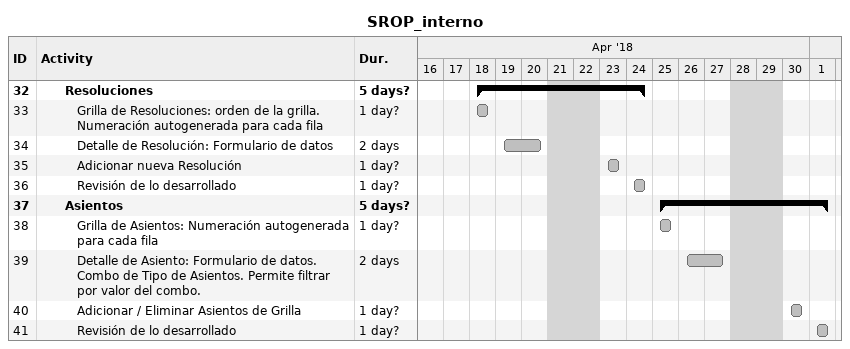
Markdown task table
SROP_interno

| ID | Level | Task | Duration | Start | Finish |
|---|---|---|---|---|---|
| 32 | 3 | **Resoluciones** | 5d? | 2018-04-18 | 2018-04-24 |
| 33 | 4 | Grilla de Resoluciones: orden de la grilla. Numeración autogenerada para cada fila | 1d? | 2018-04-18 | 2018-04-18 |
| 34 | 4 | Detalle de Resolución: Formulario de datos | 2d | 2018-04-19 | 2018-04-20 |
| 35 | 4 | Adicionar nueva Resolución | 1d? | 2018-04-23 | 2018-04-23 |
| 36 | 4 | Revisión de lo desarrollado | 1d? | 2018-04-24 | 2018-04-24 |
| 37 | 3 | **Asientos** | 5d? | 2018-04-25 | 2018-05-01 |
| 38 | 4 | Grilla de Asientos: Numeración autogenerada para cada fila | 1d? | 2018-04-25 | 2018-04-25 |
| 39 | 4 | Detalle de Asiento: Formulario de datos. Combo de Tipo de Asientos. Permite filtrar por valor del combo. | 2d | 2018-04-26 | 2018-04-27 |
| 40 | 4 | Adicionar / Eliminar Asientos de Grilla | 1d? | 2018-04-30 | 2018-04-30 |
| 41 | 4 | Revisión de lo desarrollado | 1d? | 2018-05-01 | 2018-05-01 |
